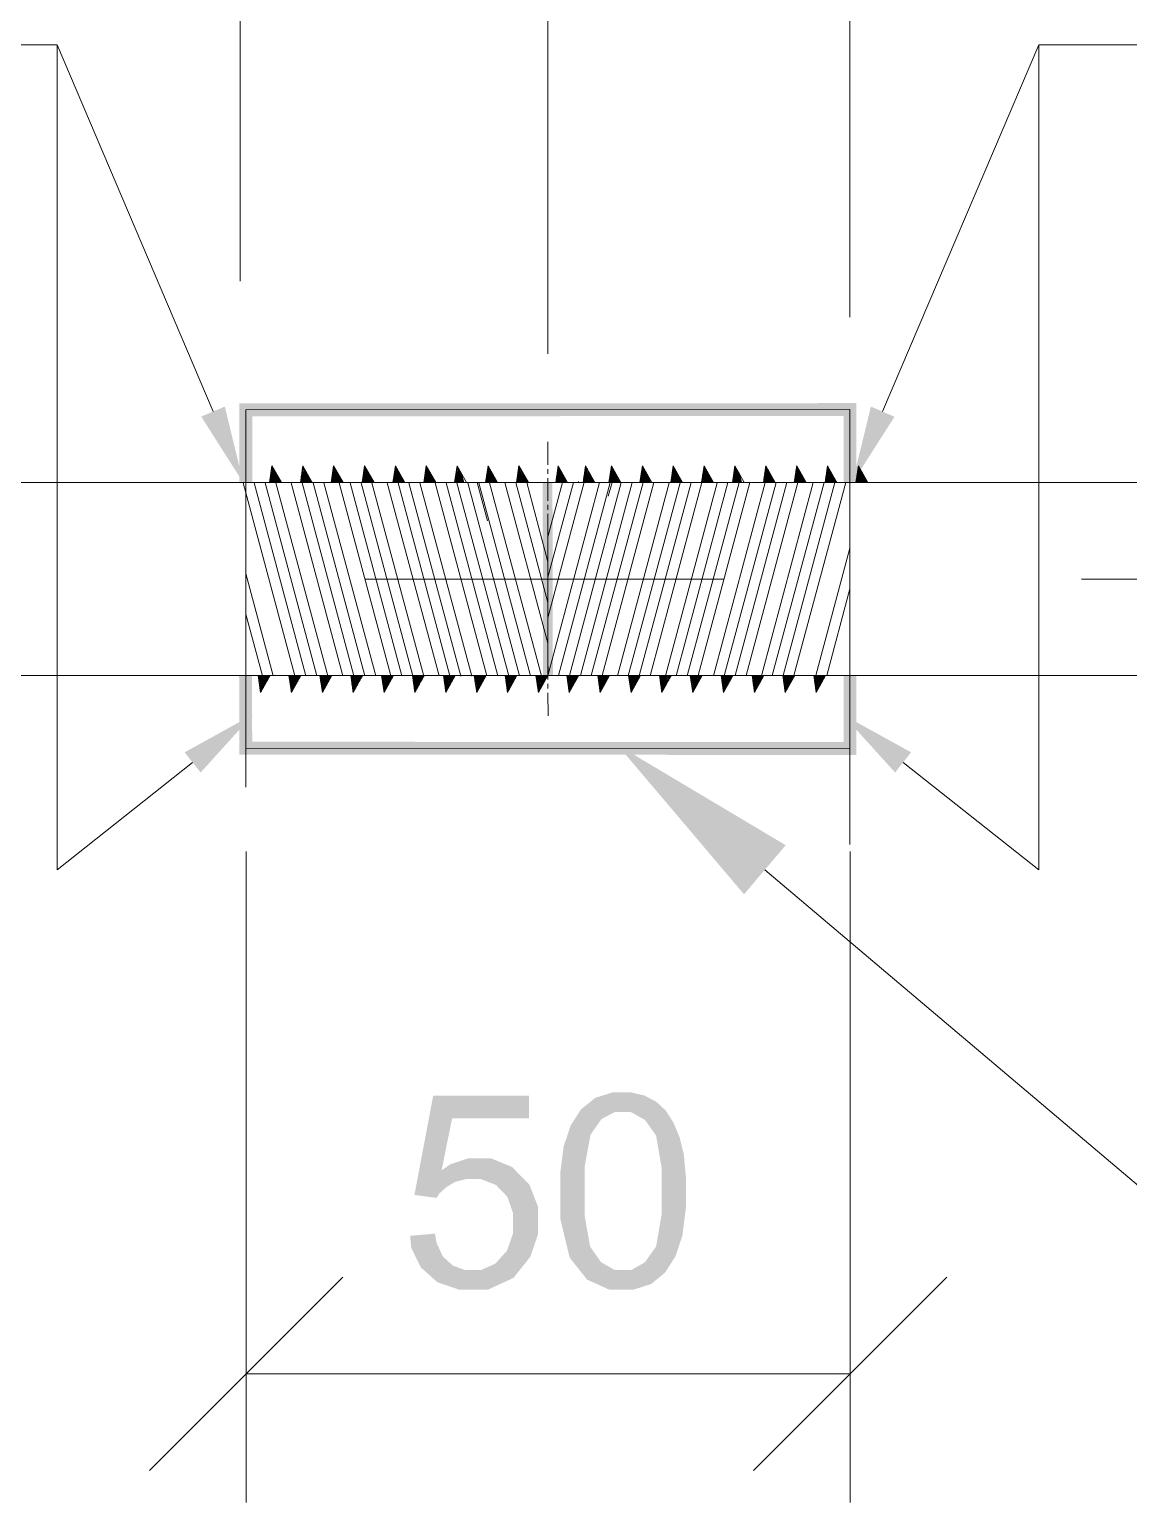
# Model space of a CAD drawing. Header units: millimetres. Extents: x 2 to 579, y 1 to 405.
# Drawn here: x 245.1 to 252.78, y 91.23 to 101.52 of the extents above; entities that cross this region are included whole.
import ezdxf

# ---------------------------------------------------------------- set-up
doc = ezdxf.new("R2010")
doc.units = ezdxf.units.MM
doc.linetypes.add('XKITLINE00', pattern=[0])
doc.layers.add('LinkedObject', color=7, linetype='Continuous', lineweight=0)

# ---------------------------------------------------------------- blocks, each defined once
blk = doc.blocks.new('*A4')
at = {"layer": 'LinkedObject'}
for color, points in [(6, [(246.302, 98.819), (246.467, 98.889), (246.596, 98.357)]), (4, [(250.878, 98.913), (246.659, 98.821), (246.569, 98.911)]), (4, [(246.569, 98.911), (246.659, 98.359), (246.569, 98.359)]), (4, [(246.659, 98.821), (246.659, 98.359), (246.569, 98.911)]), (4, [(250.788, 98.823), (246.659, 98.821), (250.878, 98.913)]), (4, [(250.878, 98.358), (250.788, 98.823), (250.878, 98.913)]), (4, [(250.788, 98.358), (250.788, 98.823), (250.878, 98.358)]), (6, [(250.979, 98.889), (251.144, 98.818), (250.85, 98.357)]), (4, [(248.687, 98.358), (248.758, 97.009), (248.69, 97.009)]), (4, [(248.755, 98.358), (248.758, 97.009), (248.687, 98.358)]), (4, [(246.567, 97.009), (246.658, 96.547), (246.569, 96.457)]), (4, [(246.657, 97.009), (246.658, 96.547), (246.567, 97.009)]), (4, [(250.878, 96.455), (250.788, 97.009), (250.878, 97.009)]), (4, [(250.788, 96.545), (250.788, 97.009), (250.878, 96.455)]), (6, [(246.298, 96.332), (246.186, 96.473), (246.665, 96.738)]), (6, [(251.26, 96.473), (251.148, 96.332), (250.781, 96.738)]), (4, [(246.658, 96.547), (250.788, 96.545), (246.569, 96.457)]), (4, [(246.569, 96.457), (250.788, 96.545), (250.878, 96.455)]), (1, [(250.384, 95.824), (250.093, 95.481), (249.209, 96.525)]), (7, [(249.175, 94.097), (249.189, 93.959), (249.052, 94.058)]), (7, [(249.248, 94.097), (249.189, 93.959), (249.175, 94.097)]), (7, [(249.189, 93.959), (249.248, 94.097), (249.246, 93.959)]), (7, [(249.248, 94.097), (249.304, 93.959), (249.246, 93.959)]), (7, [(249.398, 94.075), (249.248, 94.097), (249.302, 94.097)]), (7, [(249.439, 94.053), (249.248, 94.097), (249.398, 94.075)]), (7, [(249.401, 93.905), (249.248, 94.097), (249.439, 94.053)]), (7, [(249.304, 93.959), (249.248, 94.097), (249.401, 93.905)]), (7, [(248.054, 93.915), (247.791, 93.38), (247.922, 94.073)]), (7, [(248.591, 93.915), (247.922, 94.073), (248.591, 94.073)]), (7, [(248.054, 93.915), (247.922, 94.073), (248.591, 93.915)]), (7, [(248.955, 93.979), (249.064, 93.863), (248.882, 93.866)]), (7, [(249.098, 93.911), (248.955, 93.979), (249.004, 94.018)]), (7, [(249.064, 93.863), (248.955, 93.979), (249.098, 93.911)]), (7, [(249.052, 94.058), (249.189, 93.959), (249.004, 94.018)]), (7, [(249.004, 94.018), (249.189, 93.959), (249.098, 93.911)]), (7, [(249.439, 94.053), (249.44, 93.85), (249.401, 93.905)]), (7, [(249.48, 94.032), (249.44, 93.85), (249.439, 94.053)]), (7, [(249.547, 93.969), (249.44, 93.85), (249.48, 94.032)]), (7, [(247.981, 93.552), (247.791, 93.38), (248.054, 93.915)]), (7, [(249.574, 93.927), (249.44, 93.85), (249.547, 93.969)]), (7, [(249.574, 93.927), (249.479, 93.795), (249.44, 93.85)]), (7, [(249.6, 93.886), (249.479, 93.795), (249.574, 93.927)]), (7, [(249.642, 93.786), (249.479, 93.795), (249.6, 93.886)]), (7, [(249.021, 93.801), (248.809, 93.527), (248.858, 93.793)]), (7, [(248.979, 93.573), (248.809, 93.527), (249.021, 93.801)]), (7, [(248.858, 93.793), (248.809, 93.527), (248.833, 93.72)]), (7, [(248.882, 93.866), (249.064, 93.863), (248.858, 93.793)]), (7, [(248.858, 93.793), (249.064, 93.863), (249.021, 93.801)]), (7, [(249.657, 93.727), (249.517, 93.574), (249.479, 93.795)]), (7, [(249.657, 93.727), (249.479, 93.795), (249.642, 93.786)]), (7, [(249.672, 93.667), (249.517, 93.574), (249.657, 93.727)]), (7, [(249.687, 93.508), (249.517, 93.574), (249.672, 93.667)]), (7, [(248.169, 93.637), (247.981, 93.552), (248.042, 93.595)]), (7, [(248.151, 93.491), (247.981, 93.552), (248.169, 93.637)]), (7, [(248.151, 93.491), (248.169, 93.637), (248.191, 93.491)]), (7, [(248.191, 93.491), (248.169, 93.637), (248.256, 93.491)]), (7, [(248.236, 93.637), (248.256, 93.491), (248.169, 93.637)]), (7, [(248.473, 93.576), (248.236, 93.637), (248.324, 93.637)]), (7, [(248.361, 93.45), (248.236, 93.637), (248.473, 93.576)]), (7, [(248.256, 93.491), (248.236, 93.637), (248.361, 93.45)]), (7, [(248.361, 93.45), (248.473, 93.576), (248.4, 93.409)]), (7, [(248.4, 93.409), (248.473, 93.576), (248.44, 93.368)]), (7, [(248.533, 93.514), (248.44, 93.368), (248.473, 93.576)]), (7, [(248.809, 93.408), (248.979, 93.573), (248.979, 93.407)]), (7, [(248.809, 93.527), (248.979, 93.573), (248.809, 93.408)]), (7, [(249.687, 93.508), (249.517, 93.407), (249.517, 93.574)]), (7, [(247.791, 93.38), (247.981, 93.552), (248.079, 93.473)]), (7, [(248.047, 93.455), (247.791, 93.38), (248.079, 93.473)]), (7, [(248.079, 93.473), (247.981, 93.552), (248.151, 93.491)]), (7, [(248.44, 93.368), (248.533, 93.514), (248.479, 93.256)]), (7, [(248.479, 93.256), (248.533, 93.514), (248.655, 93.296)]), (7, [(248.655, 93.296), (248.533, 93.514), (248.594, 93.453)]), (7, [(249.687, 93.408), (249.517, 93.407), (249.687, 93.508)]), (7, [(248.015, 93.436), (247.791, 93.38), (248.047, 93.455)]), (7, [(247.964, 93.389), (247.791, 93.38), (248.015, 93.436)]), (7, [(247.791, 93.38), (247.964, 93.389), (247.946, 93.36)]), (7, [(248.979, 93.407), (248.809, 93.217), (248.809, 93.408)]), (7, [(248.979, 93.241), (248.809, 93.217), (248.979, 93.407)]), (7, [(249.687, 93.408), (249.517, 93.241), (249.517, 93.407)]), (7, [(249.687, 93.289), (249.517, 93.241), (249.687, 93.408)]), (7, [(248.479, 93.256), (248.655, 93.296), (248.479, 93.185)]), (7, [(248.479, 93.185), (248.655, 93.296), (248.479, 93.11)]), (7, [(248.655, 93.199), (248.479, 93.11), (248.655, 93.296)]), (7, [(249.479, 93.02), (249.687, 93.289), (249.639, 93.024)]), (7, [(249.517, 93.241), (249.687, 93.289), (249.479, 93.02)]), (7, [(249.639, 93.024), (249.687, 93.289), (249.663, 93.097)]), (7, [(248.438, 92.991), (248.655, 93.199), (248.548, 92.883)]), (7, [(248.479, 93.11), (248.655, 93.199), (248.438, 92.991)]), (7, [(248.548, 92.883), (248.655, 93.199), (248.601, 92.949)]), (7, [(248.601, 92.949), (248.655, 93.199), (248.655, 93.108)]), (7, [(248.979, 93.241), (248.942, 92.858), (248.809, 93.217)]), (7, [(248.809, 93.217), (248.942, 92.858), (248.875, 92.943)]), (7, [(249.018, 93.02), (248.942, 92.858), (248.979, 93.241)]), (7, [(247.945, 93.047), (247.761, 93.095), (247.935, 93.11)]), (7, [(247.761, 93.095), (247.894, 92.822), (247.769, 93.01)]), (7, [(247.945, 93.047), (247.894, 92.822), (247.761, 93.095)]), (7, [(247.769, 93.01), (247.894, 92.822), (247.836, 92.874)]), (7, [(247.989, 92.951), (247.894, 92.822), (247.945, 93.047)]), (7, [(247.894, 92.822), (247.989, 92.951), (247.952, 92.77)]), (7, [(248.024, 92.919), (247.952, 92.77), (247.989, 92.951)]), (7, [(248.438, 92.991), (248.548, 92.883), (248.397, 92.946)]), (7, [(248.942, 92.858), (249.018, 93.02), (249.056, 92.965)]), (7, [(249.095, 92.91), (248.942, 92.858), (249.056, 92.965)]), (7, [(249.44, 92.965), (249.542, 92.838), (249.401, 92.91)]), (7, [(249.639, 93.024), (249.44, 92.965), (249.479, 93.02)]), (7, [(249.614, 92.951), (249.44, 92.965), (249.639, 93.024)]), (7, [(249.542, 92.838), (249.44, 92.965), (249.614, 92.951)]), (7, [(248.059, 92.887), (247.952, 92.77), (248.024, 92.919)]), (7, [(248.059, 92.887), (248.194, 92.719), (247.952, 92.77)]), (7, [(248.144, 92.855), (248.194, 92.719), (248.059, 92.887)]), (7, [(248.194, 92.855), (248.194, 92.719), (248.144, 92.855)]), (7, [(248.194, 92.719), (248.548, 92.883), (248.306, 92.719)]), (7, [(248.255, 92.855), (248.548, 92.883), (248.194, 92.719)]), (7, [(248.255, 92.855), (248.194, 92.719), (248.194, 92.855)]), (7, [(248.356, 92.9), (248.548, 92.883), (248.255, 92.855)]), (7, [(248.306, 92.719), (248.548, 92.883), (248.483, 92.801)]), (7, [(248.397, 92.946), (248.548, 92.883), (248.356, 92.9)]), (7, [(249.095, 92.91), (249.248, 92.719), (248.942, 92.858)]), (7, [(248.942, 92.858), (249.248, 92.719), (248.998, 92.788)]), (7, [(249.191, 92.855), (249.248, 92.719), (249.095, 92.91)]), (7, [(249.248, 92.719), (249.191, 92.855), (249.248, 92.855)]), (7, [(249.248, 92.719), (249.305, 92.855), (249.322, 92.719)]), (7, [(249.305, 92.855), (249.248, 92.719), (249.248, 92.855)]), (7, [(249.493, 92.798), (249.305, 92.855), (249.401, 92.91)]), (7, [(249.445, 92.758), (249.305, 92.855), (249.493, 92.798)]), (7, [(249.322, 92.719), (249.305, 92.855), (249.445, 92.758)]), (7, [(249.401, 92.91), (249.542, 92.838), (249.493, 92.798)]), (7, [(247.952, 92.77), (248.194, 92.719), (248.102, 92.719)]), (7, [(248.998, 92.788), (249.248, 92.719), (249.151, 92.719)])]:
    blk.add_hatch(color=color, dxfattribs=at).paths.add_polyline_path(points, flags=17)
at = {"layer": 'LinkedObject', "color": 6, "linetype": 'XKITLINE00', "lineweight": 0}
for p, q in [((246.574, 99.766), (246.574, 108.445)), ((248.723, 99.258), (248.723, 108.445)), ((248.723, 99.543), (248.723, 108.445)), ((250.833, 99.513), (250.833, 108.445)), ((245.295, 101.417), (240.3, 101.417)), ((246.385, 98.854), (245.295, 101.417)), ((245.295, 95.652), (245.295, 101.417)), ((251.061, 98.854), (252.151, 101.417)), ((252.151, 101.417), (257.146, 101.416)), ((252.151, 95.652), (252.151, 101.417)), ((247.45, 97.684), (249.95, 97.684)), ((252.45, 97.684), (265.624, 97.684)), ((246.242, 96.403), (245.295, 95.652)), ((251.204, 96.403), (252.151, 95.652)), ((246.615, 95.779), (246.615, 91.231)), ((250.834, 95.781), (250.834, 91.231)), ((247.29, 92.806), (245.94, 91.456)), ((250.159, 91.456), (251.509, 92.806)), ((246.615, 92.131), (250.834, 92.131))]:
    blk.add_line(p, q, dxfattribs=at)
at = {"layer": 'LinkedObject', "color": 7, "linetype": 'XKITLINE00', "lineweight": 0}
for p, q in [((246.574, 98.866), (246.574, 98.866)), ((248.723, 98.643), (248.723, 98.643)), ((250.833, 98.613), (250.833, 98.613)), ((234.157, 98.358), (263.291, 98.358)), ((248.723, 98.358), (248.723, 98.358)), ((263.291, 97.009), (234.157, 97.009)), ((246.615, 96.679), (246.615, 96.679)), ((250.834, 96.681), (250.834, 96.681)), ((250.834, 92.131), (250.834, 92.131))]:
    blk.add_line(p, q, dxfattribs=at)
at = {"layer": 'LinkedObject', "color": 4, "linetype": 'XKITLINE00', "lineweight": 0}
for p, q in [((246.614, 98.866), (250.833, 98.868)), ((246.614, 98.359), (246.614, 98.866)), ((250.833, 98.358), (250.833, 98.868)), ((250.833, 98.868), (250.833, 95.83)), ((246.614, 98.718), (246.614, 96.229)), ((248.723, 97.981), (248.723, 97.009)), ((246.614, 97.009), (246.614, 96.502)), ((250.833, 97.009), (250.833, 96.5)), ((246.614, 96.502), (250.833, 96.5))]:
    blk.add_line(p, q, dxfattribs=at)
at = {"layer": 'LinkedObject', "color": 9, "linetype": 'XKITLINE00', "lineweight": 0}
for p, q in [((248.723, 98.483), (248.723, 98.643)), ((248.723, 98.42), (248.723, 98.452)), ((248.723, 98.233), (248.723, 98.389)), ((248.723, 98.231), (248.723, 98.359)), ((248.723, 98.17), (248.723, 98.202)), ((248.723, 98.168), (248.723, 98.199)), ((248.723, 97.983), (248.723, 98.139)), ((248.723, 97.981), (248.723, 98.137)), ((248.723, 97.92), (248.723, 97.952)), ((248.723, 97.918), (248.723, 97.949)), ((248.723, 97.733), (248.723, 97.889)), ((248.723, 97.731), (248.723, 97.887)), ((248.723, 97.67), (248.723, 97.702)), ((248.723, 97.668), (248.723, 97.699)), ((248.723, 97.483), (248.723, 97.639)), ((248.723, 97.481), (248.723, 97.637)), ((248.723, 97.42), (248.723, 97.452)), ((248.723, 97.418), (248.723, 97.449)), ((248.723, 97.233), (248.723, 97.389)), ((248.723, 97.231), (248.723, 97.387)), ((248.723, 97.17), (248.723, 97.202)), ((248.723, 97.168), (248.723, 97.199)), ((248.723, 96.983), (248.723, 97.139)), ((248.724, 97.009), (248.723, 97.137)), ((248.723, 96.92), (248.723, 96.952)), ((248.724, 96.729), (248.723, 96.889))]:
    blk.add_line(p, q, dxfattribs=at)
at = {"layer": 'LinkedObject', "color": 1, "linetype": 'XKITLINE00', "lineweight": 0}
for p, q in [((246.796, 98.476), (246.779, 98.359)), ((246.786, 98.402), (246.797, 98.358)), ((246.787, 98.409), (246.8, 98.358)), ((246.789, 98.424), (246.806, 98.358)), ((246.79, 98.431), (246.809, 98.358)), ((246.792, 98.446), (246.815, 98.358)), ((246.793, 98.453), (246.818, 98.358)), ((246.795, 98.467), (246.824, 98.358)), ((246.862, 98.358), (246.796, 98.476)), ((246.796, 98.475), (246.827, 98.358)), ((246.806, 98.458), (246.833, 98.358)), ((246.812, 98.448), (246.836, 98.358)), ((246.824, 98.427), (246.842, 98.358)), ((246.829, 98.417), (246.845, 98.358)), ((247.012, 98.476), (246.995, 98.358)), ((247.001, 98.402), (247.013, 98.358)), ((247.002, 98.41), (247.016, 98.358)), ((247.004, 98.424), (247.022, 98.358)), ((247.005, 98.431), (247.025, 98.358)), ((247.007, 98.446), (247.031, 98.358)), ((247.008, 98.453), (247.034, 98.358)), ((247.011, 98.468), (247.04, 98.358)), ((247.078, 98.358), (247.012, 98.476)), ((247.012, 98.475), (247.043, 98.358)), ((247.022, 98.458), (247.049, 98.358)), ((247.028, 98.448), (247.052, 98.358)), ((247.04, 98.427), (247.058, 98.358)), ((247.045, 98.416), (247.061, 98.358)), ((247.227, 98.476), (247.21, 98.358)), ((247.217, 98.403), (247.229, 98.358)), ((247.218, 98.41), (247.232, 98.358)), ((247.22, 98.425), (247.238, 98.358)), ((247.221, 98.432), (247.241, 98.358)), ((247.223, 98.446), (247.247, 98.358)), ((247.224, 98.453), (247.25, 98.358)), ((247.226, 98.468), (247.256, 98.358)), ((247.293, 98.358), (247.227, 98.476)), ((247.227, 98.475), (247.259, 98.358)), ((247.238, 98.457), (247.265, 98.358)), ((247.244, 98.447), (247.268, 98.358)), ((247.255, 98.426), (247.274, 98.358)), ((247.261, 98.416), (247.277, 98.358)), ((247.443, 98.476), (247.426, 98.358)), ((247.432, 98.403), (247.444, 98.358)), ((247.433, 98.41), (247.447, 98.358)), ((247.435, 98.425), (247.453, 98.358)), ((247.437, 98.432), (247.456, 98.358)), ((247.439, 98.447), (247.462, 98.358)), ((247.44, 98.454), (247.465, 98.358)), ((247.442, 98.468), (247.471, 98.358)), ((247.443, 98.476), (247.474, 98.358)), ((247.509, 98.358), (247.443, 98.476)), ((247.454, 98.457), (247.48, 98.358)), ((247.46, 98.447), (247.483, 98.358)), ((247.471, 98.426), (247.489, 98.358)), ((247.477, 98.416), (247.492, 98.358)), ((247.659, 98.476), (247.641, 98.358)), ((247.648, 98.403), (247.66, 98.358)), ((247.649, 98.411), (247.663, 98.358)), ((247.651, 98.425), (247.669, 98.358)), ((247.652, 98.432), (247.672, 98.358)), ((247.654, 98.447), (247.678, 98.358)), ((247.655, 98.454), (247.681, 98.358)), ((247.657, 98.469), (247.687, 98.358)), ((247.658, 98.476), (247.69, 98.358)), ((247.724, 98.358), (247.659, 98.476)), ((247.67, 98.457), (247.696, 98.358)), ((247.675, 98.446), (247.699, 98.358)), ((247.687, 98.425), (247.705, 98.358)), ((247.693, 98.415), (247.708, 98.358)), ((247.874, 98.476), (247.857, 98.358)), ((247.863, 98.404), (247.876, 98.358)), ((247.865, 98.411), (247.879, 98.358)), ((247.867, 98.425), (247.885, 98.358)), ((247.868, 98.433), (247.888, 98.358)), ((247.87, 98.447), (247.894, 98.358)), ((247.871, 98.454), (247.897, 98.358)), ((247.873, 98.469), (247.903, 98.358)), ((247.874, 98.476), (247.906, 98.358)), ((247.94, 98.358), (247.874, 98.476)), ((247.885, 98.456), (247.912, 98.358)), ((247.891, 98.446), (247.915, 98.358)), ((247.903, 98.425), (247.921, 98.358)), ((247.908, 98.415), (247.924, 98.358)), ((248.09, 98.476), (248.072, 98.358)), ((248.079, 98.404), (248.091, 98.358)), ((248.08, 98.411), (248.094, 98.358)), ((248.082, 98.426), (248.1, 98.358)), ((248.083, 98.433), (248.103, 98.358)), ((248.085, 98.447), (248.109, 98.358)), ((248.086, 98.455), (248.112, 98.358)), ((248.089, 98.469), (248.118, 98.358)), ((248.09, 98.476), (248.121, 98.358)), ((248.155, 98.358), (248.09, 98.476)), ((248.101, 98.456), (248.127, 98.358)), ((248.107, 98.445), (248.13, 98.358)), ((248.118, 98.425), (248.136, 98.358)), ((248.305, 98.476), (248.288, 98.358)), ((248.295, 98.409), (248.309, 98.358)), ((248.297, 98.423), (248.315, 98.358)), ((248.298, 98.431), (248.318, 98.358)), ((248.301, 98.445), (248.324, 98.358)), ((248.302, 98.452), (248.327, 98.358)), ((248.304, 98.467), (248.333, 98.358)), ((248.371, 98.358), (248.305, 98.476)), ((248.305, 98.474), (248.336, 98.358)), ((248.315, 98.459), (248.342, 98.358)), ((248.321, 98.449), (248.345, 98.358)), ((248.332, 98.428), (248.351, 98.358)), ((248.338, 98.418), (248.354, 98.358)), ((248.521, 98.476), (248.504, 98.358)), ((248.511, 98.409), (248.525, 98.358)), ((248.513, 98.424), (248.531, 98.358)), ((248.514, 98.431), (248.534, 98.358)), ((248.516, 98.445), (248.54, 98.358)), ((248.517, 98.453), (248.543, 98.358)), ((248.519, 98.467), (248.548, 98.358)), ((248.52, 98.474), (248.551, 98.358)), ((248.587, 98.358), (248.521, 98.476)), ((248.531, 98.459), (248.557, 98.358)), ((248.536, 98.448), (248.56, 98.358)), ((248.548, 98.428), (248.566, 98.358)), ((248.554, 98.417), (248.569, 98.358)), ((248.795, 98.476), (248.778, 98.358)), ((248.784, 98.402), (248.796, 98.358)), ((248.785, 98.409), (248.799, 98.358)), ((248.788, 98.424), (248.805, 98.358)), ((248.789, 98.431), (248.808, 98.358)), ((248.791, 98.446), (248.814, 98.358)), ((248.792, 98.453), (248.817, 98.358)), ((248.794, 98.467), (248.823, 98.358)), ((248.861, 98.358), (248.795, 98.476)), ((248.795, 98.475), (248.826, 98.358)), ((248.805, 98.458), (248.832, 98.358)), ((248.811, 98.448), (248.835, 98.358)), ((248.823, 98.427), (248.841, 98.358)), ((248.828, 98.417), (248.844, 98.358)), ((248.986, 98.476), (248.969, 98.358)), ((248.975, 98.402), (248.987, 98.358)), ((248.977, 98.41), (248.99, 98.358)), ((248.979, 98.424), (248.996, 98.358)), ((248.98, 98.431), (248.999, 98.358)), ((248.982, 98.446), (249.005, 98.358)), ((248.983, 98.453), (249.008, 98.358)), ((248.985, 98.468), (249.014, 98.358)), ((249.052, 98.358), (248.986, 98.476)), ((248.986, 98.475), (249.017, 98.358)), ((248.997, 98.458), (249.023, 98.358)), ((249.002, 98.447), (249.026, 98.358)), ((249.014, 98.427), (249.032, 98.358)), ((249.02, 98.416), (249.035, 98.358)), ((249.167, 98.476), (249.15, 98.358)), ((249.157, 98.403), (249.169, 98.358)), ((249.158, 98.41), (249.172, 98.358)), ((249.16, 98.424), (249.178, 98.358)), ((249.161, 98.432), (249.181, 98.358)), ((249.163, 98.446), (249.187, 98.358)), ((249.164, 98.453), (249.19, 98.358)), ((249.166, 98.468), (249.196, 98.358)), ((249.233, 98.358), (249.167, 98.476)), ((249.167, 98.475), (249.199, 98.358)), ((249.178, 98.457), (249.205, 98.358)), ((249.184, 98.447), (249.208, 98.358)), ((249.195, 98.426), (249.213, 98.358)), ((249.201, 98.416), (249.216, 98.358)), ((249.383, 98.476), (249.366, 98.358)), ((249.372, 98.403), (249.384, 98.358)), ((249.373, 98.41), (249.387, 98.358)), ((249.375, 98.425), (249.393, 98.358)), ((249.376, 98.432), (249.396, 98.358)), ((249.379, 98.447), (249.402, 98.358)), ((249.38, 98.454), (249.405, 98.358)), ((249.382, 98.468), (249.411, 98.358)), ((249.449, 98.358), (249.383, 98.476)), ((249.383, 98.475), (249.414, 98.358)), ((249.394, 98.457), (249.42, 98.358)), ((249.4, 98.447), (249.423, 98.358)), ((249.411, 98.426), (249.429, 98.358)), ((249.417, 98.416), (249.432, 98.358)), ((249.598, 98.476), (249.581, 98.358)), ((249.588, 98.403), (249.6, 98.358)), ((249.589, 98.411), (249.603, 98.358)), ((249.591, 98.425), (249.609, 98.358)), ((249.592, 98.432), (249.612, 98.358)), ((249.594, 98.447), (249.618, 98.358)), ((249.595, 98.454), (249.621, 98.358)), ((249.597, 98.469), (249.627, 98.358)), ((249.598, 98.476), (249.63, 98.358)), ((249.664, 98.358), (249.598, 98.476)), ((249.61, 98.457), (249.636, 98.358)), ((249.615, 98.446), (249.639, 98.358)), ((249.627, 98.425), (249.645, 98.358)), ((249.633, 98.415), (249.648, 98.358)), ((249.814, 98.476), (249.797, 98.358)), ((249.803, 98.404), (249.816, 98.358)), ((249.804, 98.411), (249.819, 98.358)), ((249.807, 98.425), (249.825, 98.358)), ((249.808, 98.433), (249.828, 98.358)), ((249.81, 98.447), (249.834, 98.358)), ((249.811, 98.454), (249.837, 98.358)), ((249.813, 98.469), (249.843, 98.358)), ((249.814, 98.476), (249.846, 98.358)), ((249.88, 98.358), (249.814, 98.476)), ((249.825, 98.456), (249.852, 98.358)), ((249.831, 98.446), (249.855, 98.358)), ((249.843, 98.425), (249.861, 98.358)), ((249.848, 98.415), (249.864, 98.358)), ((250.03, 98.476), (250.012, 98.358)), ((250.019, 98.404), (250.031, 98.358)), ((250.02, 98.411), (250.034, 98.358)), ((250.022, 98.426), (250.04, 98.358)), ((250.023, 98.433), (250.043, 98.358)), ((250.025, 98.447), (250.049, 98.358)), ((250.026, 98.455), (250.052, 98.358)), ((250.029, 98.469), (250.058, 98.358)), ((250.03, 98.476), (250.061, 98.358)), ((250.095, 98.358), (250.03, 98.476)), ((250.041, 98.456), (250.067, 98.358)), ((250.047, 98.445), (250.07, 98.358)), ((250.058, 98.425), (250.076, 98.358)), ((250.245, 98.476), (250.228, 98.358)), ((250.235, 98.409), (250.249, 98.358)), ((250.237, 98.423), (250.255, 98.358)), ((250.238, 98.431), (250.258, 98.358)), ((250.241, 98.445), (250.264, 98.358)), ((250.242, 98.452), (250.267, 98.358)), ((250.244, 98.467), (250.273, 98.358)), ((250.311, 98.358), (250.245, 98.476)), ((250.245, 98.474), (250.276, 98.358)), ((250.255, 98.459), (250.282, 98.358)), ((250.261, 98.449), (250.285, 98.358)), ((250.272, 98.428), (250.291, 98.358)), ((250.278, 98.418), (250.294, 98.358)), ((250.461, 98.476), (250.443, 98.358)), ((250.451, 98.409), (250.464, 98.358)), ((250.453, 98.424), (250.47, 98.358)), ((250.454, 98.431), (250.473, 98.358)), ((250.456, 98.445), (250.479, 98.358)), ((250.457, 98.453), (250.482, 98.358)), ((250.459, 98.467), (250.488, 98.358)), ((250.46, 98.474), (250.491, 98.358)), ((250.526, 98.358), (250.461, 98.476)), ((250.471, 98.459), (250.497, 98.358)), ((250.476, 98.448), (250.5, 98.358)), ((250.488, 98.428), (250.506, 98.358)), ((250.494, 98.417), (250.509, 98.358)), ((250.676, 98.476), (250.659, 98.358)), ((250.665, 98.402), (250.677, 98.358)), ((250.666, 98.409), (250.68, 98.358)), ((250.669, 98.424), (250.686, 98.358)), ((250.67, 98.431), (250.689, 98.358)), ((250.672, 98.446), (250.695, 98.358)), ((250.673, 98.453), (250.698, 98.358)), ((250.675, 98.467), (250.704, 98.358)), ((250.742, 98.358), (250.676, 98.476)), ((250.676, 98.475), (250.707, 98.358)), ((250.686, 98.458), (250.713, 98.358)), ((250.692, 98.448), (250.716, 98.358)), ((250.704, 98.427), (250.722, 98.358)), ((250.709, 98.417), (250.725, 98.358)), ((250.892, 98.476), (250.875, 98.358)), ((250.881, 98.402), (250.893, 98.358)), ((250.882, 98.41), (250.896, 98.358)), ((250.884, 98.424), (250.902, 98.358)), ((250.885, 98.431), (250.905, 98.358)), ((250.887, 98.446), (250.911, 98.358)), ((250.888, 98.453), (250.914, 98.358)), ((250.89, 98.468), (250.92, 98.358)), ((250.958, 98.358), (250.892, 98.476)), ((250.892, 98.475), (250.923, 98.358)), ((250.902, 98.458), (250.929, 98.358)), ((250.908, 98.448), (250.932, 98.358)), ((250.919, 98.427), (250.938, 98.358)), ((250.925, 98.416), (250.941, 98.358)), ((246.596, 98.357), (246.957, 97.007)), ((246.672, 98.357), (247.033, 97.007)), ((246.748, 98.357), (247.11, 97.007)), ((246.779, 98.359), (246.779, 98.358)), ((246.78, 98.366), (246.782, 98.358)), ((246.782, 98.38), (246.788, 98.358)), ((246.783, 98.388), (246.791, 98.358)), ((246.824, 98.356), (247.186, 97.007)), ((246.841, 98.396), (246.851, 98.358)), ((246.847, 98.386), (246.854, 98.358)), ((246.858, 98.365), (246.86, 98.358)), ((246.931, 98.357), (247.292, 97.007)), ((246.995, 98.359), (246.995, 98.358)), ((246.996, 98.366), (246.998, 98.358)), ((246.998, 98.381), (247.004, 98.358)), ((246.999, 98.388), (247.007, 98.358)), ((247.007, 98.357), (247.369, 97.007)), ((247.057, 98.396), (247.067, 98.358)), ((247.063, 98.385), (247.07, 98.358)), ((247.074, 98.365), (247.076, 98.358)), ((247.083, 98.356), (247.445, 97.007)), ((247.159, 98.356), (247.521, 97.007)), ((247.21, 98.359), (247.211, 98.358)), ((247.211, 98.367), (247.214, 98.358)), ((247.214, 98.381), (247.22, 98.358)), ((247.215, 98.388), (247.223, 98.358)), ((247.266, 98.357), (247.627, 97.007)), ((247.273, 98.395), (247.283, 98.358)), ((247.278, 98.385), (247.286, 98.358)), ((247.29, 98.364), (247.292, 98.358)), ((247.342, 98.356), (247.704, 97.007)), ((247.418, 98.356), (247.78, 97.007)), ((247.426, 98.36), (247.426, 98.358)), ((247.427, 98.367), (247.429, 98.358)), ((247.429, 98.381), (247.435, 98.358)), ((247.43, 98.389), (247.438, 98.358)), ((247.488, 98.395), (247.498, 98.358)), ((247.494, 98.384), (247.501, 98.358)), ((247.494, 98.356), (247.856, 97.006)), ((247.506, 98.364), (247.507, 98.358)), ((247.601, 98.356), (247.963, 97.007)), ((247.642, 98.36), (247.642, 98.358)), ((247.643, 98.367), (247.645, 98.358)), ((247.645, 98.382), (247.651, 98.358)), ((247.646, 98.389), (247.654, 98.358)), ((247.677, 98.356), (248.039, 97.007)), ((247.704, 98.394), (247.714, 98.358)), ((247.71, 98.384), (247.717, 98.358)), ((247.722, 98.363), (247.723, 98.358)), ((247.753, 98.356), (248.115, 97.006)), ((247.829, 98.356), (248.191, 97.006)), ((247.857, 98.36), (247.858, 98.358)), ((247.858, 98.368), (247.861, 98.358)), ((247.86, 98.382), (247.867, 98.358)), ((247.861, 98.389), (247.87, 98.358)), ((247.92, 98.394), (247.93, 98.358)), ((247.926, 98.384), (247.933, 98.358)), ((247.936, 98.357), (248.297, 97.008)), ((247.937, 98.363), (247.939, 98.358)), ((248.012, 98.357), (248.373, 97.008)), ((248.073, 98.361), (248.073, 98.358)), ((248.074, 98.368), (248.076, 98.358)), ((248.076, 98.382), (248.082, 98.358)), ((248.077, 98.39), (248.085, 98.358)), ((248.088, 98.357), (248.45, 97.007)), ((248.164, 98.357), (248.526, 97.007)), ((248.23, 98.359), (248.302, 98.091)), ((248.24, 98.357), (248.602, 97.007)), ((248.289, 98.365), (248.291, 98.358)), ((248.291, 98.38), (248.297, 98.358)), ((248.292, 98.387), (248.3, 98.358)), ((248.294, 98.402), (248.306, 98.358)), ((248.316, 98.356), (248.678, 97.007)), ((248.349, 98.397), (248.36, 98.358)), ((248.355, 98.387), (248.363, 98.358)), ((248.367, 98.366), (248.369, 98.358)), ((248.423, 98.358), (248.723, 97.236)), ((248.499, 98.358), (248.723, 97.52)), ((248.504, 98.358), (248.504, 98.358)), ((248.505, 98.366), (248.507, 98.358)), ((248.507, 98.38), (248.513, 98.358)), ((248.508, 98.387), (248.516, 98.358)), ((248.51, 98.402), (248.522, 98.358)), ((248.565, 98.397), (248.575, 98.358)), ((248.571, 98.386), (248.578, 98.358)), ((248.575, 98.358), (248.723, 97.805)), ((248.583, 98.366), (248.584, 98.358)), ((248.719, 98.359), (248.719, 98.358)), ((248.722, 98.358), (248.722, 98.358)), ((249.083, 98.358), (248.722, 97.008)), ((248.977, 98.36), (248.723, 97.413)), ((248.901, 98.359), (248.723, 97.697)), ((248.825, 98.359), (248.723, 97.98)), ((248.781, 98.38), (248.787, 98.358)), ((248.782, 98.388), (248.79, 98.358)), ((248.787, 98.386), (248.794, 98.358)), ((248.798, 98.365), (248.8, 98.358)), ((249.159, 98.358), (248.798, 97.009)), ((248.84, 98.396), (248.85, 98.358)), ((249.235, 98.358), (248.874, 97.009)), ((248.935, 98.359), (248.935, 98.358)), ((248.936, 98.366), (248.938, 98.358)), ((249.312, 98.359), (248.95, 97.009)), ((248.972, 98.381), (248.978, 98.358)), ((248.973, 98.388), (248.981, 98.358)), ((249.014, 98.365), (249.016, 98.358)), ((249.388, 98.359), (249.026, 97.009)), ((249.031, 98.396), (249.041, 98.358)), ((249.037, 98.385), (249.044, 98.358)), ((249.464, 98.359), (249.102, 97.009)), ((249.171, 98.359), (249.145, 98.264)), ((249.15, 98.359), (249.151, 98.358)), ((249.151, 98.367), (249.154, 98.358)), ((249.153, 98.381), (249.16, 98.358)), ((249.155, 98.388), (249.163, 98.358)), ((249.57, 98.357), (249.209, 97.008)), ((249.213, 98.395), (249.222, 98.358)), ((249.218, 98.385), (249.225, 98.358)), ((249.23, 98.364), (249.231, 98.358)), ((249.646, 98.357), (249.285, 97.008)), ((249.723, 98.358), (249.361, 97.008)), ((249.366, 98.36), (249.366, 98.358)), ((249.367, 98.367), (249.369, 98.358)), ((249.369, 98.381), (249.375, 98.358)), ((249.37, 98.389), (249.378, 98.358)), ((249.428, 98.395), (249.438, 98.358)), ((249.434, 98.384), (249.441, 98.358)), ((249.799, 98.358), (249.437, 97.008)), ((249.446, 98.364), (249.447, 98.358)), ((249.905, 98.357), (249.544, 97.008)), ((249.582, 98.36), (249.582, 98.358)), ((249.583, 98.367), (249.585, 98.358)), ((249.585, 98.382), (249.591, 98.358)), ((249.586, 98.389), (249.594, 98.358)), ((249.981, 98.358), (249.62, 97.008)), ((249.644, 98.394), (249.654, 98.358)), ((249.65, 98.384), (249.657, 98.358)), ((249.661, 98.363), (249.663, 98.358)), ((250.058, 98.358), (249.696, 97.008)), ((250.134, 98.358), (249.772, 97.009)), ((249.797, 98.36), (249.798, 98.358)), ((249.798, 98.367), (249.801, 98.358)), ((249.8, 98.382), (249.807, 98.358)), ((249.801, 98.389), (249.81, 98.358)), ((249.86, 98.394), (249.87, 98.358)), ((249.866, 98.384), (249.873, 98.358)), ((249.877, 98.363), (249.878, 98.358)), ((250.24, 98.358), (249.879, 97.008)), ((250.013, 98.361), (250.013, 98.358)), ((250.014, 98.368), (250.016, 98.358)), ((250.016, 98.382), (250.022, 98.358)), ((250.017, 98.39), (250.025, 98.358)), ((250.393, 98.358), (250.031, 97.009)), ((250.469, 98.358), (250.107, 97.009)), ((250.576, 98.358), (250.214, 97.008)), ((250.229, 98.365), (250.231, 98.358)), ((250.231, 98.38), (250.237, 98.358)), ((250.232, 98.387), (250.24, 98.358)), ((250.234, 98.402), (250.246, 98.358)), ((250.289, 98.397), (250.3, 98.358)), ((250.652, 98.358), (250.29, 97.009)), ((250.295, 98.387), (250.303, 98.358)), ((250.307, 98.366), (250.309, 98.358)), ((250.728, 98.358), (250.366, 97.009)), ((250.804, 98.358), (250.442, 97.009)), ((250.443, 98.358), (250.444, 98.358)), ((250.445, 98.366), (250.447, 98.358)), ((250.447, 98.38), (250.452, 98.358)), ((250.448, 98.387), (250.455, 98.358)), ((250.45, 98.402), (250.461, 98.358)), ((250.505, 98.397), (250.515, 98.358)), ((250.511, 98.386), (250.518, 98.358)), ((250.522, 98.366), (250.524, 98.358)), ((250.659, 98.359), (250.659, 98.358)), ((250.66, 98.366), (250.662, 98.358)), ((250.662, 98.38), (250.668, 98.358)), ((250.663, 98.388), (250.671, 98.358)), ((250.721, 98.396), (250.731, 98.358)), ((250.727, 98.386), (250.734, 98.358)), ((250.738, 98.365), (250.74, 98.358)), ((250.875, 98.359), (250.875, 98.358)), ((250.876, 98.366), (250.878, 98.358)), ((250.878, 98.381), (250.884, 98.358)), ((250.879, 98.388), (250.887, 98.358)), ((250.937, 98.396), (250.947, 98.358)), ((250.943, 98.385), (250.95, 98.358)), ((250.954, 98.365), (250.956, 98.358)), ((250.833, 97.899), (250.594, 97.009)), ((246.614, 97.722), (246.805, 97.007)), ((250.833, 97.615), (250.671, 97.009)), ((246.614, 97.438), (246.729, 97.007)), ((246.717, 96.891), (246.7, 97.009)), ((246.701, 97.009), (246.728, 96.91)), ((246.704, 97.009), (246.73, 96.914)), ((246.705, 96.971), (246.724, 96.903)), ((246.71, 97.009), (246.734, 96.921)), ((246.713, 97.009), (246.736, 96.924)), ((246.783, 97.009), (246.717, 96.891)), ((246.719, 97.009), (246.74, 96.932)), ((246.722, 97.009), (246.742, 96.935)), ((246.728, 97.009), (246.746, 96.943)), ((246.731, 97.009), (246.748, 96.946)), ((246.737, 97.009), (246.752, 96.953)), ((246.74, 97.009), (246.754, 96.957)), ((246.746, 97.009), (246.758, 96.964)), ((246.749, 97.009), (246.76, 96.968)), ((246.755, 97.009), (246.764, 96.975)), ((246.758, 97.009), (246.766, 96.979)), ((246.764, 97.009), (246.77, 96.986)), ((246.767, 97.009), (246.772, 96.99)), ((246.773, 97.009), (246.776, 96.997)), ((246.776, 97.009), (246.778, 97.001)), ((246.782, 97.009), (246.782, 97.008)), ((246.932, 96.891), (246.915, 97.009)), ((246.917, 97.009), (246.943, 96.91)), ((246.92, 97.009), (246.945, 96.914)), ((246.921, 96.972), (246.939, 96.903)), ((246.926, 97.009), (246.949, 96.921)), ((246.929, 97.009), (246.951, 96.925)), ((246.998, 97.009), (246.932, 96.891)), ((246.935, 97.009), (246.955, 96.932)), ((246.938, 97.009), (246.957, 96.935)), ((246.944, 97.009), (246.961, 96.943)), ((246.947, 97.009), (246.963, 96.946)), ((246.953, 97.009), (246.968, 96.954)), ((246.956, 97.009), (246.97, 96.957)), ((246.962, 97.009), (246.974, 96.965)), ((246.965, 97.009), (246.976, 96.968)), ((246.971, 97.009), (246.98, 96.975)), ((246.974, 97.009), (246.982, 96.979)), ((246.98, 97.009), (246.986, 96.986)), ((246.983, 97.009), (246.988, 96.99)), ((246.989, 97.009), (246.992, 96.997)), ((246.992, 97.009), (246.994, 97.001)), ((246.998, 97.009), (246.998, 97.008)), ((247.148, 96.891), (247.131, 97.009)), ((247.132, 97.009), (247.159, 96.91)), ((247.135, 97.009), (247.161, 96.914)), ((247.136, 96.973), (247.155, 96.903)), ((247.141, 97.009), (247.165, 96.921)), ((247.144, 97.009), (247.167, 96.925)), ((247.214, 97.009), (247.148, 96.891)), ((247.15, 97.009), (247.171, 96.932)), ((247.153, 97.009), (247.173, 96.936)), ((247.159, 97.009), (247.177, 96.943)), ((247.162, 97.009), (247.179, 96.947)), ((247.168, 97.009), (247.183, 96.954)), ((247.171, 97.009), (247.185, 96.957)), ((247.177, 97.009), (247.189, 96.965)), ((247.18, 97.009), (247.191, 96.968)), ((247.186, 97.009), (247.195, 96.976)), ((247.189, 97.009), (247.197, 96.979)), ((247.195, 97.009), (247.201, 96.986)), ((247.198, 97.009), (247.203, 96.99)), ((247.204, 97.009), (247.207, 96.997)), ((247.207, 97.009), (247.209, 97.001)), ((247.213, 97.009), (247.213, 97.008)), ((247.364, 96.891), (247.346, 97.009)), ((247.348, 97.009), (247.375, 96.91)), ((247.351, 97.009), (247.377, 96.914)), ((247.351, 96.974), (247.37, 96.903)), ((247.357, 97.009), (247.381, 96.921)), ((247.36, 97.009), (247.383, 96.925)), ((247.429, 97.009), (247.364, 96.891)), ((247.366, 97.009), (247.387, 96.932)), ((247.369, 97.009), (247.389, 96.936)), ((247.375, 97.009), (247.393, 96.943)), ((247.378, 97.009), (247.395, 96.947)), ((247.384, 97.009), (247.399, 96.954)), ((247.387, 97.009), (247.401, 96.958)), ((247.393, 97.009), (247.405, 96.965)), ((247.396, 97.009), (247.407, 96.968)), ((247.402, 97.009), (247.411, 96.976)), ((247.405, 97.009), (247.413, 96.979)), ((247.411, 97.009), (247.417, 96.987)), ((247.414, 97.009), (247.419, 96.99)), ((247.42, 97.009), (247.423, 96.997)), ((247.423, 97.009), (247.425, 97.001)), ((247.429, 97.009), (247.429, 97.008)), ((247.579, 96.891), (247.562, 97.009)), ((247.564, 97.009), (247.59, 96.911)), ((247.567, 97.009), (247.592, 96.914)), ((247.567, 96.975), (247.586, 96.903)), ((247.573, 97.009), (247.596, 96.921)), ((247.576, 97.009), (247.598, 96.925)), ((247.645, 97.009), (247.579, 96.891)), ((247.582, 97.009), (247.602, 96.932)), ((247.585, 97.009), (247.604, 96.936)), ((247.591, 97.009), (247.608, 96.943)), ((247.594, 97.009), (247.61, 96.947)), ((247.6, 97.009), (247.614, 96.954)), ((247.603, 97.009), (247.616, 96.958)), ((247.609, 97.009), (247.62, 96.965)), ((247.612, 97.009), (247.622, 96.969)), ((247.618, 97.009), (247.627, 96.976)), ((247.621, 97.009), (247.629, 96.979)), ((247.627, 97.009), (247.633, 96.987)), ((247.63, 97.009), (247.635, 96.99)), ((247.636, 97.009), (247.639, 96.998)), ((247.639, 97.009), (247.641, 97.001)), ((247.645, 97.009), (247.645, 97.009)), ((247.795, 96.891), (247.777, 97.009)), ((247.779, 97.009), (247.806, 96.911)), ((247.782, 97.009), (247.808, 96.914)), ((247.782, 96.976), (247.802, 96.903)), ((247.788, 97.009), (247.812, 96.922)), ((247.791, 97.009), (247.814, 96.925)), ((247.86, 97.009), (247.795, 96.891)), ((247.797, 97.009), (247.818, 96.932)), ((247.8, 97.009), (247.82, 96.936)), ((247.806, 97.009), (247.824, 96.943)), ((247.809, 97.009), (247.826, 96.947)), ((247.815, 97.009), (247.83, 96.954)), ((247.818, 97.009), (247.832, 96.958)), ((247.824, 97.009), (247.836, 96.965)), ((247.827, 97.009), (247.838, 96.969)), ((247.833, 97.009), (247.842, 96.976)), ((247.836, 97.009), (247.844, 96.98)), ((247.842, 97.009), (247.848, 96.987)), ((247.845, 97.009), (247.85, 96.991)), ((247.851, 97.009), (247.854, 96.998)), ((247.854, 97.009), (247.856, 97.001)), ((247.86, 97.009), (247.86, 97.009)), ((248.01, 96.891), (247.993, 97.009)), ((247.995, 97.009), (248.021, 96.911)), ((247.998, 97.009), (248.023, 96.914)), ((247.998, 96.977), (248.017, 96.904)), ((248.004, 97.009), (248.027, 96.922)), ((248.007, 97.009), (248.029, 96.925)), ((248.076, 97.009), (248.01, 96.891)), ((248.013, 97.009), (248.034, 96.933)), ((248.016, 97.009), (248.036, 96.936)), ((248.022, 97.009), (248.04, 96.944)), ((248.025, 97.009), (248.042, 96.947)), ((248.031, 97.009), (248.046, 96.954)), ((248.034, 97.009), (248.048, 96.958)), ((248.04, 97.009), (248.052, 96.965)), ((248.043, 97.009), (248.054, 96.969)), ((248.049, 97.009), (248.058, 96.976)), ((248.052, 97.009), (248.06, 96.98)), ((248.058, 97.009), (248.064, 96.987)), ((248.061, 97.009), (248.066, 96.991)), ((248.067, 97.009), (248.07, 96.998)), ((248.07, 97.009), (248.072, 97.002)), ((248.226, 96.891), (248.209, 97.009)), ((248.21, 97.009), (248.236, 96.91)), ((248.213, 97.009), (248.238, 96.913)), ((248.214, 96.969), (248.232, 96.902)), ((248.219, 97.009), (248.242, 96.92)), ((248.222, 97.009), (248.244, 96.924)), ((248.292, 97.009), (248.226, 96.891)), ((248.228, 97.009), (248.248, 96.931)), ((248.231, 97.009), (248.25, 96.935)), ((248.237, 97.009), (248.254, 96.942)), ((248.24, 97.009), (248.257, 96.946)), ((248.246, 97.009), (248.261, 96.953)), ((248.249, 97.009), (248.263, 96.957)), ((248.255, 97.009), (248.267, 96.964)), ((248.258, 97.009), (248.269, 96.968)), ((248.264, 97.009), (248.273, 96.975)), ((248.267, 97.009), (248.275, 96.979)), ((248.273, 97.009), (248.279, 96.986)), ((248.276, 97.009), (248.281, 96.989)), ((248.282, 97.009), (248.285, 96.997)), ((248.285, 97.009), (248.287, 97)), ((248.291, 97.009), (248.291, 97.008)), ((248.441, 96.891), (248.424, 97.009)), ((248.425, 97.009), (248.452, 96.91)), ((248.428, 97.009), (248.454, 96.913)), ((248.43, 96.97), (248.448, 96.902)), ((248.434, 97.009), (248.458, 96.921)), ((248.437, 97.009), (248.46, 96.924)), ((248.507, 97.009), (248.441, 96.891)), ((248.443, 97.009), (248.464, 96.932)), ((248.446, 97.009), (248.466, 96.935)), ((248.452, 97.009), (248.47, 96.942)), ((248.455, 97.009), (248.472, 96.946)), ((248.461, 97.009), (248.476, 96.953)), ((248.464, 97.009), (248.478, 96.957)), ((248.47, 97.009), (248.482, 96.964)), ((248.473, 97.009), (248.484, 96.968)), ((248.479, 97.009), (248.488, 96.975)), ((248.482, 97.009), (248.49, 96.979)), ((248.488, 97.009), (248.494, 96.986)), ((248.491, 97.009), (248.496, 96.99)), ((248.497, 97.009), (248.5, 96.997)), ((248.5, 97.009), (248.502, 97)), ((248.506, 97.009), (248.507, 97.008)), ((248.657, 96.891), (248.64, 97.009)), ((248.641, 97.009), (248.668, 96.91)), ((248.644, 97.009), (248.67, 96.914)), ((248.645, 96.971), (248.664, 96.903)), ((248.65, 97.009), (248.674, 96.921)), ((248.653, 97.009), (248.676, 96.924)), ((248.723, 97.009), (248.657, 96.891)), ((248.659, 97.009), (248.68, 96.932)), ((248.662, 97.009), (248.682, 96.935)), ((248.668, 97.009), (248.686, 96.943)), ((248.671, 97.009), (248.688, 96.946)), ((248.677, 97.009), (248.692, 96.953)), ((248.68, 97.009), (248.694, 96.957)), ((248.686, 97.009), (248.698, 96.964)), ((248.689, 97.009), (248.7, 96.968)), ((248.695, 97.009), (248.704, 96.975)), ((248.698, 97.009), (248.706, 96.979)), ((248.704, 97.009), (248.71, 96.986)), ((248.707, 97.009), (248.712, 96.99)), ((248.713, 97.009), (248.716, 96.997)), ((248.716, 97.009), (248.718, 97.001)), ((248.722, 97.009), (248.722, 97.008)), ((248.872, 96.891), (248.855, 97.009)), ((248.857, 97.009), (248.883, 96.91)), ((248.86, 97.009), (248.885, 96.914)), ((248.861, 96.972), (248.879, 96.903)), ((248.866, 97.009), (248.889, 96.921)), ((248.869, 97.009), (248.891, 96.925)), ((248.938, 97.009), (248.872, 96.891)), ((248.875, 97.009), (248.895, 96.932)), ((248.878, 97.009), (248.897, 96.935)), ((248.884, 97.009), (248.901, 96.943)), ((248.887, 97.009), (248.903, 96.946)), ((248.893, 97.009), (248.907, 96.954)), ((248.896, 97.009), (248.909, 96.957)), ((248.902, 97.009), (248.914, 96.964)), ((248.905, 97.009), (248.916, 96.968)), ((248.911, 97.009), (248.92, 96.975)), ((248.914, 97.009), (248.922, 96.979)), ((248.92, 97.009), (248.926, 96.986)), ((248.923, 97.009), (248.928, 96.99)), ((248.929, 97.009), (248.932, 96.997)), ((248.932, 97.009), (248.934, 97.001)), ((248.938, 97.009), (248.938, 97.008)), ((249.088, 96.891), (249.071, 97.009)), ((249.072, 97.009), (249.099, 96.91)), ((249.075, 97.009), (249.101, 96.914)), ((249.076, 96.973), (249.095, 96.903)), ((249.081, 97.009), (249.105, 96.921)), ((249.084, 97.009), (249.107, 96.925)), ((249.154, 97.009), (249.088, 96.891)), ((249.09, 97.009), (249.111, 96.932)), ((249.093, 97.009), (249.113, 96.936)), ((249.099, 97.009), (249.117, 96.943)), ((249.102, 97.009), (249.119, 96.946)), ((249.108, 97.009), (249.123, 96.954)), ((249.111, 97.009), (249.125, 96.957)), ((249.117, 97.009), (249.129, 96.965)), ((249.12, 97.009), (249.131, 96.968)), ((249.126, 97.009), (249.135, 96.976)), ((249.129, 97.009), (249.137, 96.979)), ((249.135, 97.009), (249.141, 96.986)), ((249.138, 97.009), (249.143, 96.99)), ((249.144, 97.009), (249.147, 96.997)), ((249.147, 97.009), (249.149, 97.001)), ((249.153, 97.009), (249.153, 97.008)), ((249.304, 96.891), (249.286, 97.009)), ((249.288, 97.009), (249.314, 96.91)), ((249.291, 97.009), (249.316, 96.914)), ((249.291, 96.974), (249.31, 96.903)), ((249.297, 97.009), (249.321, 96.921)), ((249.3, 97.009), (249.323, 96.925)), ((249.369, 97.009), (249.304, 96.891)), ((249.306, 97.009), (249.327, 96.932)), ((249.309, 97.009), (249.329, 96.936)), ((249.315, 97.009), (249.333, 96.943)), ((249.318, 97.009), (249.335, 96.947)), ((249.324, 97.009), (249.339, 96.954)), ((249.327, 97.009), (249.341, 96.958)), ((249.333, 97.009), (249.345, 96.965)), ((249.336, 97.009), (249.347, 96.968)), ((249.342, 97.009), (249.351, 96.976)), ((249.345, 97.009), (249.353, 96.979)), ((249.351, 97.009), (249.357, 96.987)), ((249.354, 97.009), (249.359, 96.99)), ((249.36, 97.009), (249.363, 96.997)), ((249.363, 97.009), (249.365, 97.001)), ((249.369, 97.009), (249.369, 97.008)), ((249.519, 96.891), (249.502, 97.009)), ((249.504, 97.009), (249.53, 96.91)), ((249.507, 97.009), (249.532, 96.914)), ((249.507, 96.975), (249.526, 96.903)), ((249.513, 97.009), (249.536, 96.921)), ((249.516, 97.009), (249.538, 96.925)), ((249.585, 97.009), (249.519, 96.891)), ((249.522, 97.009), (249.542, 96.932)), ((249.525, 97.009), (249.544, 96.936)), ((249.531, 97.009), (249.548, 96.943)), ((249.534, 97.009), (249.55, 96.947)), ((249.54, 97.009), (249.554, 96.954)), ((249.543, 97.009), (249.556, 96.958)), ((249.549, 97.009), (249.56, 96.965)), ((249.552, 97.009), (249.562, 96.969)), ((249.558, 97.009), (249.567, 96.976)), ((249.561, 97.009), (249.569, 96.979)), ((249.567, 97.009), (249.573, 96.987)), ((249.57, 97.009), (249.575, 96.99)), ((249.576, 97.009), (249.579, 96.998)), ((249.579, 97.009), (249.581, 97.001)), ((249.585, 97.009), (249.585, 97.009)), ((249.735, 96.891), (249.717, 97.009)), ((249.719, 97.009), (249.746, 96.911)), ((249.722, 97.009), (249.748, 96.914)), ((249.722, 96.976), (249.742, 96.903)), ((249.728, 97.009), (249.752, 96.922)), ((249.731, 97.009), (249.754, 96.925)), ((249.8, 97.009), (249.735, 96.891)), ((249.737, 97.009), (249.758, 96.932)), ((249.74, 97.009), (249.76, 96.936)), ((249.746, 97.009), (249.764, 96.943)), ((249.749, 97.009), (249.766, 96.947)), ((249.755, 97.009), (249.77, 96.954)), ((249.758, 97.009), (249.772, 96.958)), ((249.764, 97.009), (249.776, 96.965)), ((249.767, 97.009), (249.778, 96.969)), ((249.773, 97.009), (249.782, 96.976)), ((249.776, 97.009), (249.784, 96.98)), ((249.782, 97.009), (249.788, 96.987)), ((249.785, 97.009), (249.79, 96.991)), ((249.791, 97.009), (249.794, 96.998)), ((249.794, 97.009), (249.796, 97.001)), ((249.8, 97.009), (249.8, 97.009)), ((249.95, 96.891), (249.933, 97.009)), ((249.935, 97.009), (249.961, 96.911)), ((249.938, 97.009), (249.963, 96.914)), ((249.938, 96.977), (249.957, 96.904)), ((249.944, 97.009), (249.967, 96.922)), ((249.947, 97.009), (249.969, 96.925)), ((250.016, 97.009), (249.95, 96.891)), ((249.953, 97.009), (249.973, 96.933)), ((249.956, 97.009), (249.976, 96.936)), ((249.962, 97.009), (249.98, 96.943)), ((249.965, 97.009), (249.982, 96.947)), ((249.971, 97.009), (249.986, 96.954)), ((249.974, 97.009), (249.988, 96.958)), ((249.98, 97.009), (249.992, 96.965)), ((249.983, 97.009), (249.994, 96.969)), ((249.989, 97.009), (249.998, 96.976)), ((249.992, 97.009), (250, 96.98)), ((249.998, 97.009), (250.004, 96.987)), ((250.001, 97.009), (250.006, 96.991)), ((250.007, 97.009), (250.01, 96.998)), ((250.01, 97.009), (250.012, 97.002)), ((250.166, 96.891), (250.149, 97.009)), ((250.15, 97.009), (250.176, 96.91)), ((250.153, 97.009), (250.178, 96.913)), ((250.154, 96.969), (250.172, 96.902)), ((250.159, 97.009), (250.182, 96.92)), ((250.162, 97.009), (250.184, 96.924)), ((250.231, 97.009), (250.166, 96.891)), ((250.168, 97.009), (250.188, 96.931)), ((250.171, 97.009), (250.19, 96.935)), ((250.177, 97.009), (250.194, 96.942)), ((250.18, 97.009), (250.196, 96.946)), ((250.186, 97.009), (250.201, 96.953)), ((250.189, 97.009), (250.203, 96.957)), ((250.195, 97.009), (250.207, 96.964)), ((250.198, 97.009), (250.209, 96.968)), ((250.204, 97.009), (250.213, 96.975)), ((250.207, 97.009), (250.215, 96.979)), ((250.213, 97.009), (250.219, 96.986)), ((250.216, 97.009), (250.221, 96.989)), ((250.222, 97.009), (250.225, 96.997)), ((250.225, 97.009), (250.227, 97)), ((250.231, 97.009), (250.231, 97.008)), ((250.381, 96.891), (250.364, 97.009)), ((250.365, 97.009), (250.392, 96.91)), ((250.368, 97.009), (250.394, 96.913)), ((250.37, 96.97), (250.388, 96.902)), ((250.374, 97.009), (250.398, 96.921)), ((250.377, 97.009), (250.4, 96.924)), ((250.447, 97.009), (250.381, 96.891)), ((250.383, 97.009), (250.404, 96.932)), ((250.386, 97.009), (250.406, 96.935)), ((250.392, 97.009), (250.41, 96.942)), ((250.395, 97.009), (250.412, 96.946)), ((250.401, 97.009), (250.416, 96.953)), ((250.404, 97.009), (250.418, 96.957)), ((250.41, 97.009), (250.422, 96.964)), ((250.413, 97.009), (250.424, 96.968)), ((250.419, 97.009), (250.428, 96.975)), ((250.422, 97.009), (250.43, 96.979)), ((250.428, 97.009), (250.434, 96.986)), ((250.431, 97.009), (250.436, 96.99)), ((250.437, 97.009), (250.44, 96.997)), ((250.44, 97.009), (250.442, 97.001)), ((250.446, 97.009), (250.446, 97.008)), ((250.597, 96.891), (250.58, 97.009)), ((250.581, 97.009), (250.607, 96.91)), ((250.584, 97.009), (250.61, 96.914)), ((250.585, 96.971), (250.603, 96.903)), ((250.59, 97.009), (250.614, 96.921)), ((250.593, 97.009), (250.616, 96.924)), ((250.663, 97.009), (250.597, 96.891)), ((250.599, 97.009), (250.62, 96.932)), ((250.602, 97.009), (250.622, 96.935)), ((250.608, 97.009), (250.626, 96.943)), ((250.611, 97.009), (250.628, 96.946)), ((250.617, 97.009), (250.632, 96.953)), ((250.62, 97.009), (250.634, 96.957)), ((250.626, 97.009), (250.638, 96.964)), ((250.629, 97.009), (250.64, 96.968)), ((250.635, 97.009), (250.644, 96.975)), ((250.638, 97.009), (250.646, 96.979)), ((250.644, 97.009), (250.65, 96.986)), ((250.647, 97.009), (250.652, 96.99)), ((250.653, 97.009), (250.656, 96.997)), ((250.656, 97.009), (250.658, 97.001)), ((250.662, 97.009), (250.662, 97.008)), ((246.709, 96.947), (246.722, 96.899)), ((246.716, 96.898), (246.717, 96.892)), ((246.924, 96.948), (246.937, 96.899)), ((246.931, 96.899), (246.933, 96.892)), ((247.14, 96.949), (247.153, 96.899)), ((247.147, 96.9), (247.149, 96.892)), ((247.355, 96.95), (247.368, 96.899)), ((247.362, 96.901), (247.364, 96.892)), ((247.57, 96.951), (247.584, 96.9)), ((247.577, 96.902), (247.58, 96.892)), ((247.786, 96.952), (247.8, 96.9)), ((247.793, 96.903), (247.796, 96.893)), ((248.001, 96.953), (248.015, 96.9)), ((248.008, 96.904), (248.011, 96.893)), ((248.218, 96.945), (248.23, 96.899)), ((248.225, 96.896), (248.226, 96.891)), ((248.433, 96.946), (248.446, 96.899)), ((248.44, 96.897), (248.442, 96.892)), ((248.649, 96.947), (248.661, 96.899)), ((248.656, 96.898), (248.657, 96.892)), ((248.864, 96.948), (248.877, 96.899)), ((248.871, 96.899), (248.873, 96.892)), ((249.079, 96.949), (249.093, 96.899)), ((249.087, 96.9), (249.089, 96.892)), ((249.295, 96.95), (249.308, 96.899)), ((249.302, 96.901), (249.304, 96.892)), ((249.51, 96.951), (249.524, 96.9)), ((249.517, 96.902), (249.52, 96.892)), ((249.726, 96.952), (249.74, 96.9)), ((249.733, 96.903), (249.736, 96.892)), ((249.941, 96.953), (249.955, 96.9)), ((249.948, 96.904), (249.951, 96.893)), ((250.158, 96.945), (250.17, 96.899)), ((250.165, 96.896), (250.166, 96.891)), ((250.373, 96.946), (250.386, 96.899)), ((250.38, 96.897), (250.382, 96.892)), ((250.589, 96.947), (250.601, 96.899)), ((250.596, 96.898), (250.597, 96.892)), ((250.239, 95.653), (255.344, 91.327))]:
    blk.add_line(p, q, dxfattribs=at)
at = {"layer": 'LinkedObject', "color": 15, "linetype": 'XKITLINE00', "lineweight": 0}
blk.add_line((250.317, 98.358), (249.955, 97.008), dxfattribs=at)

msp = doc.modelspace()

# ---------------------------------------------------------------- block references
at = {"lineweight": 0}
msp.add_blockref('*A4', (0, 0), dxfattribs=at)

doc.saveas('drawing.dxf')
